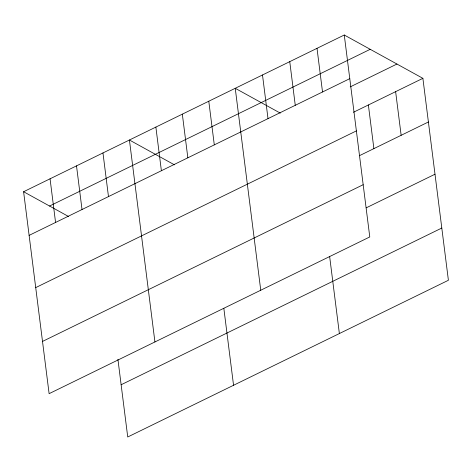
<?xml version="1.0" encoding="UTF-8"?>
<svg xmlns="http://www.w3.org/2000/svg" width="472" height="472" viewBox="0 0 472 472"><rect width="100%" height="100%" fill="white"/><g stroke="black" fill="none" stroke-linecap="round" stroke-linejoin="round"><path stroke-width="0.71" d="M344.265 35.011L369.777 236.944L49.112 393.666L23.6 191.732L344.265 35.011L422.888 78.334L448.4 280.268L127.735 436.989L117.917 359.298M49.548 206.028L370.213 49.312M29.116 235.38L349.781 78.659M350.218 86.877L396.946 64.039M353.451 112.271L422.888 78.334M35.713 287.613L356.378 130.897M359.611 155.601L428.405 121.982M42.509 341.427L363.174 184.711M366.213 207.839L435.001 174.215M121.133 384.751L441.804 228.035M280.279 113.115L235.239 88.299L260.75 290.233M174.457 164.834L129.422 140.013L154.928 341.946M23.6 191.732L68.641 216.548M395.63 91.656L401.147 135.305M368.378 104.979L373.889 148.627M317.007 48.333L322.523 91.981M329.651 256.591L339.374 333.556M289.755 61.655L295.265 105.303M262.497 74.977L268.007 118.625M208.783 101.226L214.3 144.875M223.834 308.31L233.552 385.27M182.328 114.153L187.844 157.801M155.872 127.086L161.389 170.734M102.967 152.94L108.477 196.588M76.511 165.873L82.022 209.521M50.056 178.799L55.566 222.448"/></g></svg>
